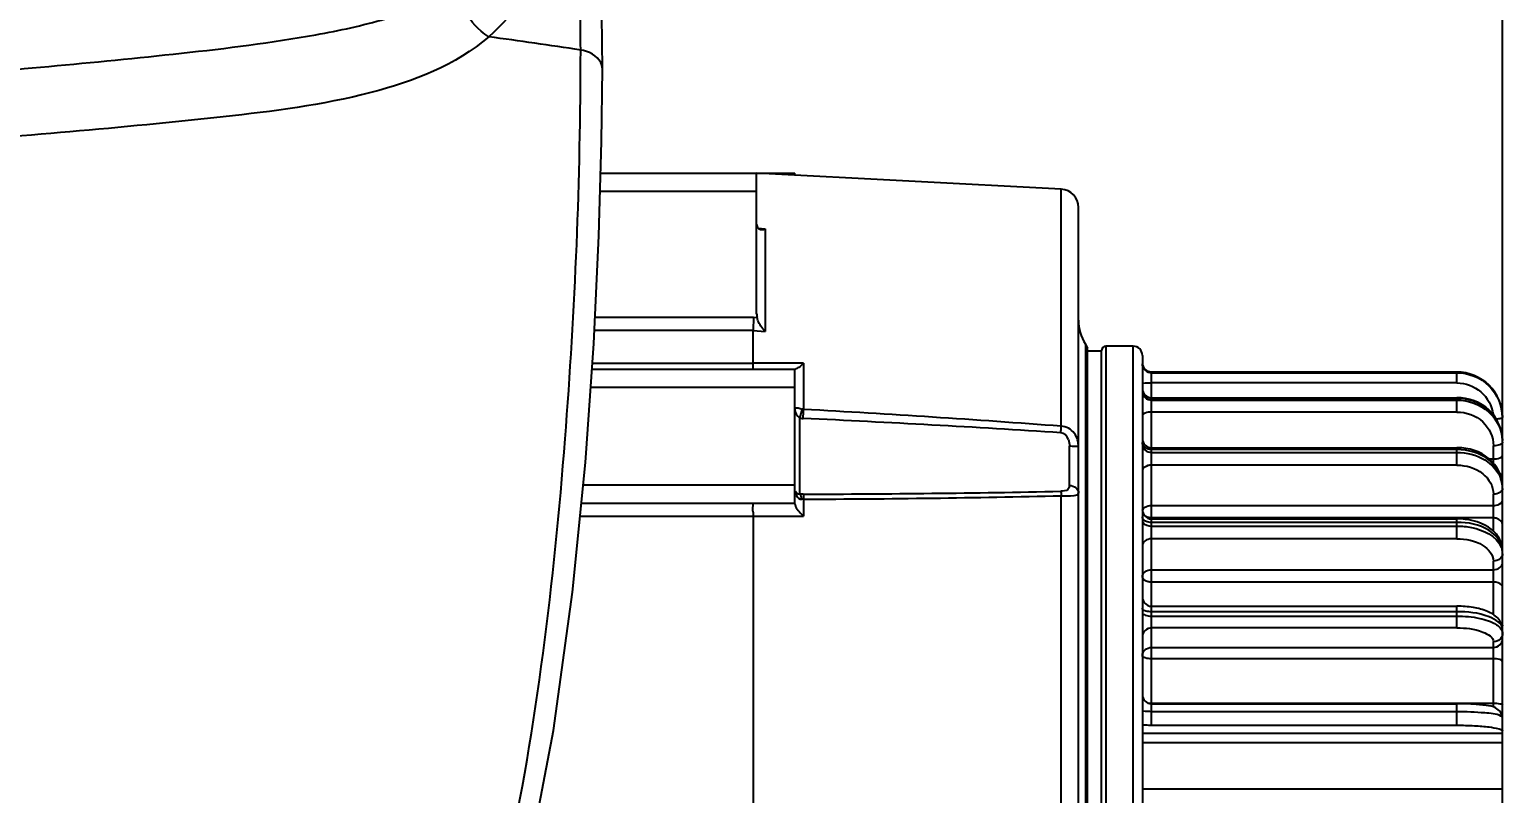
# Model space of a CAD drawing. Header units: millimetres. Extents: x 5828 to 7155, y 123 to 421.
# Drawn here: x 6361.35 to 6369.43, y 294 to 298.19 of the extents above; entities that cross this region are included whole.
import ezdxf

# ---------------------------------------------------------------- set-up
doc = ezdxf.new("R2010")
doc.units = ezdxf.units.MM
for name, color, linetype in [('外形图', 7, 'Continuous'), ('多重引线', 7, 'Continuous'), ('尺寸标注', 7, 'Continuous')]:
    doc.layers.add(name, color=color, linetype=linetype)
doc.styles.add('微软雅黑', font='msyh.ttc', dxfattribs={"height": 2})
doc.dimstyles.new('尺寸标注_1_20比例', dxfattribs={"dimtxt": 1.5, "dimasz": 1.25, "dimexe": 0.5, "dimexo": 0.4, "dimgap": 0.5, "dimtad": 1, "dimdec": 1, "dimlfac": 20, "dimdsep": 46, "dimtxsty": '微软雅黑', "dimcen": 0.09, "dimadec": 0, "dimazin": 0, "dimtp": 0.01, "dimtm": 0.01, "dimtfac": 1, "dimtdec": 1, "dimtofl": 0, "dimtmove": 0, "dimatfit": 3, "dimfxl": 1, "dimtolj": 1, "dimarcsym": 0})

# ---------------------------------------------------------------- blocks, each defined once
blk = doc.blocks.new('*D1056')
at = {"layer": 'Defpoints', "color": 0}
for p in [(6369.4329, 311.2873), (6369.4329, 295.1307), (6345.0571, 282.8222)]:
    blk.add_point(p, dxfattribs=at)
at = {"layer": '尺寸标注', "color": 0, "linetype": 'Continuous', "lineweight": -2}
for p, q in [((6345.0571, 283.2222), (6345.0571, 311.7873)), ((6369.4329, 295.5307), (6369.4329, 311.7873)), ((6346.3071, 311.2873), (6368.1829, 311.2873))]:
    blk.add_line(p, q, dxfattribs=at)
at = {"layer": '尺寸标注', "color": 0}
for points in [[(6346.3071, 311.4956), (6346.3071, 311.0789), (6345.0571, 311.2873)], [(6368.1829, 311.0789), (6368.1829, 311.4956), (6369.4329, 311.2873)]]:
    blk.add_solid(points, dxfattribs=at)
at = {"layer": '尺寸标注', "color": 0, "insert": (6357.245, 312.8732), "char_height": 2, "attachment_point": 5, "style": '微软雅黑'}
blk.add_mtext('\\A1;\\A1;{\\H1.05x;487.5}', dxfattribs=at)
blk = doc.blocks.new('*D1110')
at = {"layer": 'Defpoints', "color": 0}
for p in [(6369.4329, 319.1341), (6369.4329, 295.853), (6344.1571, 265.1508)]:
    blk.add_point(p, dxfattribs=at)
at = {"layer": '多重引线', "color": 0, "lineweight": -2}
for p, q in [((6344.1571, 265.5508), (6344.1571, 319.6341)), ((6369.4329, 296.253), (6369.4329, 319.6341)), ((6345.4071, 319.1341), (6368.1829, 319.1341))]:
    blk.add_line(p, q, dxfattribs=at)
at = {"layer": '多重引线', "color": 0}
for points in [[(6345.4071, 319.3424), (6345.4071, 318.9258), (6344.1571, 319.1341)], [(6368.1829, 318.9258), (6368.1829, 319.3424), (6369.4329, 319.1341)]]:
    blk.add_solid(points, dxfattribs=at)
at = {"layer": '多重引线', "color": 0, "insert": (6356.795, 320.72), "char_height": 2, "attachment_point": 5, "style": '微软雅黑'}
blk.add_mtext('\\A1;\\A1;{\\H1.05x;505.5}', dxfattribs=at)

msp = doc.modelspace()

# ---------------------------------------------------------------- linework, layer by layer
at = {"layer": '外形图', "color": 0, "linetype": 'Continuous'}
for p, q in [((6364.4964, 297.9723), (6364.4964, 297.9723)), ((6364.4873, 297.4018), (6365.5527, 297.4018)), ((6365.3427, 296.6288), (6365.3427, 297.4018)), ((6367.013, 297.3132), (6365.3427, 297.4008)), ((6365.5527, 297.3898), (6365.5527, 297.4018)), ((6364.4844, 297.3018), (6365.3427, 297.3018)), ((6367.013, 296.0133), (6367.013, 297.3132)), ((6367.1078, 291.0016), (6367.1078, 297.2134)), ((6365.3537, 297.0976), (6365.3695, 297.0967)), ((6365.3695, 297.0967), (6365.3901, 297.0955)), ((6365.3901, 297.0955), (6365.3901, 296.5326)), ((6364.456, 296.6108), (6365.3254, 296.6108)), ((6365.3254, 296.6108), (6365.3227, 296.5374)), ((6365.3254, 296.6108), (6365.3449, 296.6094)), ((6365.0327, 296.5374), (6364.4525, 296.5374)), ((6365.3227, 296.5374), (6365.0327, 296.5374)), ((6365.3227, 296.3589), (6365.3227, 296.5374)), ((6365.3227, 296.5374), (6365.3901, 296.5326)), ((6367.1453, 296.4636), (6367.1453, 291.8398)), ((6367.1453, 296.4636), (6367.1578, 296.4409)), ((6367.1578, 291.8625), (6367.1578, 296.4409)), ((6367.1578, 296.4268), (6367.2328, 296.4268)), ((6367.2328, 291.8766), (6367.2328, 296.4268)), ((6367.2578, 296.4518), (6367.2578, 291.8516)), ((6367.4078, 296.4518), (6367.2578, 296.4518)), ((6367.4078, 292.075), (6367.4078, 296.4518)), ((6367.4578, 296.4018), (6367.4578, 292.1889)), ((6364.4394, 296.3268), (6365.5527, 296.3268)), ((6364.4416, 296.3589), (6365.0327, 296.3589)), ((6365.0327, 296.3589), (6365.3227, 296.3589)), ((6365.6001, 296.3587), (6365.3227, 296.3589)), ((6365.5527, 295.5857), (6365.5527, 296.3268)), ((6365.6001, 296.3587), (6365.6001, 296.1054)), ((6367.5078, 294.3737), (6367.5078, 296.3102)), ((6367.5078, 296.3102), (6369.1828, 296.3102)), ((6369.1828, 296.3098), (6367.5078, 296.3098)), ((6367.5078, 296.3065), (6369.1828, 296.3065)), ((6369.1828, 296.2504), (6369.1828, 296.3102)), ((6364.4324, 296.2268), (6365.5527, 296.2268)), ((6369.1828, 296.2504), (6367.5078, 296.2504)), ((6367.5078, 296.1698), (6369.1828, 296.1698)), ((6369.1828, 296.166), (6367.5078, 296.166)), ((6367.5078, 296.1564), (6369.1828, 296.1564)), ((6369.1828, 296.0911), (6369.1828, 296.1698)), ((6365.5777, 296.0587), (6365.5777, 295.6406)), ((6369.1828, 296.0911), (6367.5078, 296.0911)), ((6369.4329, 295.6873), (6369.4329, 296.0619)), ((6367.0578, 295.6884), (6367.0578, 295.904)), ((6367.5078, 295.8953), (6369.1828, 295.8953)), ((6369.1828, 295.7996), (6369.1828, 295.8953)), ((6369.3829, 295.8111), (6369.3829, 295.9063)), ((6369.1828, 295.8849), (6367.5078, 295.8849)), ((6367.5078, 295.8697), (6369.1828, 295.8697)), ((6369.3559, 295.8339), (6369.3829, 295.8339)), ((6369.1828, 295.7996), (6367.5078, 295.7996)), ((6364.3916, 295.6918), (6365.5527, 295.6918)), ((6365.5612, 295.6466), (6365.5553, 295.6555)), ((6369.4329, 294.4231), (6369.4329, 295.6866)), ((6364.3818, 295.5918), (6365.5527, 295.5918)), ((6365.5651, 295.6437), (6365.5612, 295.6466)), ((6365.5651, 295.6437), (6365.5649, 295.6438)), ((6365.5777, 295.6406), (6365.5715, 295.6412)), ((6365.6001, 295.6134), (6365.6001, 295.5206)), ((6367.013, 291.5964), (6367.013, 295.6324)), ((6367.5078, 295.5787), (6369.3829, 295.5787)), ((6369.3829, 295.437), (6369.3829, 295.6409)), ((6364.3748, 295.5207), (6365.3227, 295.5207)), ((6365.3227, 295.5207), (6365.3227, 292.7827)), ((6365.3227, 295.5207), (6365.6001, 295.5206)), ((6369.3829, 295.5105), (6367.5078, 295.5105)), ((6367.5078, 295.5053), (6369.1828, 295.5053)), ((6369.1828, 295.3958), (6369.1828, 295.5053)), ((6369.1828, 295.4857), (6367.5078, 295.4857)), ((6367.5078, 295.4659), (6369.1828, 295.4659)), ((6369.1828, 295.3958), (6367.5078, 295.3958)), ((6369.3829, 294.9786), (6369.3829, 295.274)), ((6367.5078, 295.2263), (6369.3829, 295.2263)), ((6369.3829, 295.1586), (6367.5078, 295.1586)), ((6367.5078, 295.0265), (6369.1828, 295.0265)), ((6369.1828, 294.9072), (6369.1828, 295.0265)), ((6369.1828, 294.9956), (6367.5078, 294.9956)), ((6367.5078, 294.9725), (6369.1828, 294.9725)), ((6369.1828, 294.9072), (6367.5078, 294.9072)), ((6367.5078, 294.8006), (6369.3829, 294.8006)), ((6369.3829, 294.4726), (6369.3829, 294.8307)), ((6369.3829, 294.7382), (6367.5078, 294.7382)), ((6367.5078, 294.4948), (6369.3829, 294.4948)), ((6367.5078, 294.4915), (6369.1828, 294.4915)), ((6369.1828, 294.448), (6367.5078, 294.448)), ((6369.1828, 294.3737), (6369.1828, 294.4915)), ((6367.5078, 294.3737), (6369.1828, 294.3737)), ((6369.4329, 291.6766), (6369.4329, 294.4154)), ((6367.4578, 294.3308), (6369.4329, 294.3308)), ((6369.4329, 294.2777), (6367.4578, 294.2777)), ((6367.4578, 294.0257), (6369.4329, 294.0257))]:
    msp.add_line(p, q, dxfattribs=at)
for points in [[(6364.4964, 297.9723), (6364.4933, 298.2657), (6364.4801, 298.5767), (6364.4538, 298.8268), (6364.4108, 299.0065)], [(6364.0885, 293.6089), (6364.229, 294.3455), (6364.3335, 295.1025), (6364.4036, 295.8139), (6364.4491, 296.466), (6364.4773, 297.0573), (6364.4922, 297.5737), (6364.4964, 297.9723)]]:
    msp.add_lwpolyline(points, dxfattribs=at)
for centre, radius, start, end in [((6357.7125, 253.732), 44.8422, 81.45222, 82.10278), ((6367.0078, 297.2134), 0.1, 0, 87), ((6365.4303, 296.6288), 0.0876, 179.96947, 192.74655), ((6367.3578, 296.5953), 0.25, 180, 211.78833), ((6367.2578, 296.4268), 0.025, 90, 180), ((6367.4078, 296.4018), 0.05, 0, 90), ((6367.5078, 296.3602), 0.05, 180, 270), ((6367.5078, 296.2198), 0.05, 180, 270), ((6367.5007, 296.2122), 0.0429, 180.05795, 192.61888), ((6367.5016, 296.2124), 0.0438, 192.57758, 204.10807), ((6365.6028, 296.1661), 0.1102, 256.84218, 267.23272), ((6363.7993, 296.1759), 1.8022, 356.18306, 357.75713), ((6361.7543, 226.2418), 69.9694, 85.68974, 86.849191), ((6369.1895, 296.0587), 0.2433, 0.00019, 0.7565), ((6361.717, 213.2679), 82.879, 86.338062, 87.316333), ((6362.6382, 296.3166), 4.3853, 355.56674, 356.03365), ((6367.5078, 295.9453), 0.05, 180, 270), ((6369.1828, 295.5971), 0.2982, 89.36074, 89.99983), ((6369.2209, 295.9254), 0.212, 0.00195, 2.54902), ((6365.4472, 373.4051), 77.7645, 270.110749, 271.151827), ((6369.2703, 295.6706), 0.1626, 5.52158, 18.67524), ((6369.2758, 295.6713), 0.157, 0.00842, 5.45977), ((6365.5761, 295.6625), 0.0218, 239.70147, 243.88584), ((6365.6049, 293.4793), 2.1615, 90.19705, 90.72104), ((6365.6029, 295.5281), 0.0854, 91.84033, 98.50566), ((6365.4257, 361.1494), 65.5363, 270.152459, 271.387831), ((6369.9812, 295.5609), 4.6586, 180.2356, 180.49457), ((6367.5078, 295.5553), 0.05, 180, 270), ((6369.3388, 295.3136), 0.0941, 0.07116, 11.79297), ((6367.5078, 295.0765), 0.05, 180, 270), ((6369.3785, 294.8695), 0.056, 30.15207, 35.0287), ((6367.5078, 294.5415), 0.05, 180, 270)]:
    msp.add_arc(centre, radius, start, end, dxfattribs=at)
for points, knots in [([(6360.7358, 297.9218), (6360.9775, 297.943), (6361.4622, 297.9856), (6362.193, 298.056), (6362.8119, 298.132), (6363.3242, 298.2403), (6363.8604, 298.455), (6364.2252, 299.0922), (6364.5249, 300.0731), (6364.6628, 301.3286), (6364.524, 302.5851), (6364.2239, 303.5658), (6363.8567, 304.2017), (6363.3211, 304.4144), (6362.8093, 304.5223), (6362.1911, 304.598), (6361.4614, 304.6683), (6360.9772, 304.7109), (6360.7358, 304.7321)], [0, 0, 0, 0, 0.059304, 0.118884, 0.179492, 0.211315, 0.24722, 0.316724, 0.378735, 0.500163, 0.621493, 0.683827, 0.75306, 0.788939, 0.820753, 0.881257, 0.940766, 1, 1, 1, 1]), ([(6364.3354, 298.9506), (6364.3076, 298.8321), (6364.1969, 298.5398), (6364.0171, 298.2731), (6363.8737, 298.1489)], [0, 0, 0, 0, 0.390922, 1, 1, 1, 1]), ([(6364.3776, 298.0761), (6364.3776, 298.1712), (6364.3742, 298.4629), (6364.3663, 298.7562), (6364.3354, 298.9506)], [0, 0, 0, 0, 0.325708, 1, 1, 1, 1]), ([(6363.8737, 298.1489), (6363.8592, 298.158), (6363.7979, 298.203), (6363.7497, 298.2674), (6363.7289, 298.3224)], [0, 0, 0, 0, 0.225419, 1, 1, 1, 1]), ([(6363.8737, 298.1489), (6363.6932, 297.9926), (6363.1939, 297.8025), (6362.1319, 297.6703), (6361.2956, 297.6033), (6360.734, 297.5574)], [0, 0, 0, 0, 0.222037, 0.475995, 1, 1, 1, 1]), ([(6363.9714, 293.6049), (6364.1386, 294.374), (6364.3149, 295.8675), (6364.3776, 297.3649), (6364.3776, 298.0761)], [0, 0, 0, 0, 0.525349, 1, 1, 1, 1]), ([(6364.4964, 297.9723), (6364.4964, 297.9843), (6364.4823, 298.0402), (6364.4206, 298.0697), (6364.3776, 298.0761)], [0, 0, 0, 0, 0.215548, 1, 1, 1, 1]), ([(6365.3427, 297.1199), (6365.3427, 297.1124), (6365.348, 297.0971), (6365.3628, 297.0925), (6365.3692, 297.0921)], [0, 0, 0, 0, 0.539292, 1, 1, 1, 1]), ([(6365.3901, 296.5326), (6365.3853, 296.5375), (6365.3656, 296.5599), (6365.35, 296.587), (6365.3449, 296.6094)], [0, 0, 0, 0, 0.229566, 1, 1, 1, 1]), ([(6365.3254, 296.3268), (6365.3225, 296.3268), (6365.3261, 296.3441), (6365.323, 296.351), (6365.3227, 296.3589)], [0, 0, 0, 0, 0.263371, 1, 1, 1, 1]), ([(6365.6001, 296.3587), (6365.5919, 296.3505), (6365.578, 296.3394), (6365.5619, 296.3268), (6365.555, 296.3268)], [0, 0, 0, 0, 0.624251, 1, 1, 1, 1]), ([(6367.5078, 296.3098), (6367.4956, 296.3098), (6367.4702, 296.3194), (6367.4587, 296.3441), (6367.4579, 296.3562)], [0, 0, 0, 0, 0.50139, 1, 1, 1, 1]), ([(6369.4329, 296.0619), (6369.4329, 296.1254), (6369.3791, 296.2577), (6369.2465, 296.3102), (6369.1828, 296.3102)], [0, 0, 0, 0, 0.498997, 1, 1, 1, 1]), ([(6369.4329, 296.0619), (6369.4329, 296.1253), (6369.379, 296.2574), (6369.2466, 296.3098), (6369.1828, 296.3098)], [0, 0, 0, 0, 0.498481, 1, 1, 1, 1]), ([(6369.1828, 296.3065), (6369.2461, 296.3065), (6369.3774, 296.2551), (6369.432, 296.1247), (6369.4328, 296.0619)], [0, 0, 0, 0, 0.501498, 1, 1, 1, 1]), ([(6367.5078, 296.2504), (6367.496, 296.2504), (6367.4842, 296.2475), (6367.4578, 296.249), (6367.4578, 296.2439)], [0, 0, 0, 0, 0.697516, 1, 1, 1, 1]), ([(6369.1828, 296.2504), (6369.2295, 296.2504), (6369.3259, 296.2158), (6369.3745, 296.1254), (6369.3809, 296.0794)], [0, 0, 0, 0, 0.501329, 1, 1, 1, 1]), ([(6367.4578, 296.2026), (6367.4578, 296.1907), (6367.4694, 296.1654), (6367.4952, 296.1564), (6367.5078, 296.1564)], [0, 0, 0, 0, 0.486022, 1, 1, 1, 1]), ([(6369.4329, 295.935), (6369.4329, 295.9958), (6369.3754, 296.1236), (6369.2458, 296.1698), (6369.1828, 296.1698)], [0, 0, 0, 0, 0.491012, 1, 1, 1, 1]), ([(6369.4329, 295.935), (6369.4329, 295.9947), (6369.3747, 296.1212), (6369.2459, 296.166), (6369.1828, 296.166)], [0, 0, 0, 0, 0.486022, 1, 1, 1, 1]), ([(6369.1828, 296.1564), (6369.2444, 296.1564), (6369.3697, 296.1139), (6369.4301, 295.9931), (6369.4326, 295.9349)], [0, 0, 0, 0, 0.513619, 1, 1, 1, 1]), ([(6365.5527, 296.1048), (6365.5527, 296.1064), (6365.5597, 296.1195), (6365.5791, 296.1121), (6365.5902, 296.1077)], [0, 0, 0, 0, 0.114104, 1, 1, 1, 1]), ([(6365.6001, 296.1054), (6365.5984, 296.1056), (6365.5951, 296.1061), (6365.5918, 296.1071), (6365.5902, 296.1077)], [0, 0, 0, 0, 0.496388, 1, 1, 1, 1]), ([(6367.5078, 296.0911), (6367.4959, 296.0911), (6367.4791, 296.0901), (6367.4578, 296.0786), (6367.4578, 296.072)], [0, 0, 0, 0, 0.64227, 1, 1, 1, 1]), ([(6369.1828, 296.0911), (6369.2333, 296.0911), (6369.3363, 296.0552), (6369.3829, 295.954), (6369.3829, 295.9063)], [0, 0, 0, 0, 0.513976, 1, 1, 1, 1]), ([(6369.4329, 296.0587), (6369.4329, 296.0572), (6369.4259, 296.0553), (6369.4219, 296.0545), (6369.4182, 296.0541)], [0, 0, 0, 0, 0.291892, 1, 1, 1, 1]), ([(6367.1078, 295.898), (6367.1078, 295.9249), (6367.0951, 295.9821), (6367.04, 296.0122), (6367.013, 296.0133)], [0, 0, 0, 0, 0.498735, 1, 1, 1, 1]), ([(6369.4264, 295.9777), (6369.4281, 295.9781), (6369.4302, 295.9786), (6369.4329, 295.9801), (6369.4329, 295.9809)], [0, 0, 0, 0, 0.684248, 1, 1, 1, 1]), ([(6367.1078, 295.898), (6367.1078, 295.9031), (6367.0812, 295.9009), (6367.0696, 295.904), (6367.0578, 295.904)], [0, 0, 0, 0, 0.301144, 1, 1, 1, 1]), ([(6367.4616, 295.9094), (6367.4604, 295.9118), (6367.4585, 295.9167), (6367.4578, 295.922), (6367.4578, 295.9246)], [0, 0, 0, 0, 0.506282, 1, 1, 1, 1]), ([(6367.4578, 295.9094), (6367.4578, 295.8988), (6367.4713, 295.876), (6367.4954, 295.8697), (6367.5078, 295.8697)], [0, 0, 0, 0, 0.459531, 1, 1, 1, 1]), ([(6369.4329, 295.6866), (6369.4329, 295.7419), (6369.3688, 295.8595), (6369.2471, 295.8946), (6369.1862, 295.8952)], [0, 0, 0, 0, 0.475558, 1, 1, 1, 1]), ([(6369.4291, 295.9181), (6369.4277, 295.9168), (6369.4242, 295.9145), (6369.4203, 295.9127), (6369.4182, 295.9119)], [0, 0, 0, 0, 0.45336, 1, 1, 1, 1]), ([(6369.4329, 295.9255), (6369.4329, 295.9242), (6369.432, 295.9213), (6369.4302, 295.9192), (6369.4291, 295.9181)], [0, 0, 0, 0, 0.456309, 1, 1, 1, 1]), ([(6369.4329, 295.6866), (6369.4329, 295.7393), (6369.3654, 295.8536), (6369.2449, 295.8849), (6369.1828, 295.8849)], [0, 0, 0, 0, 0.459531, 1, 1, 1, 1]), ([(6369.1828, 295.8697), (6369.2354, 295.8697), (6369.3365, 295.8461), (6369.4096, 295.7665), (6369.4243, 295.7227)], [0, 0, 0, 0, 0.532066, 1, 1, 1, 1]), ([(6369.3829, 295.8339), (6369.3948, 295.8339), (6369.4116, 295.8348), (6369.4329, 295.8463), (6369.4329, 295.853)], [0, 0, 0, 0, 0.64227, 1, 1, 1, 1]), ([(6367.5078, 295.7996), (6367.5014, 295.7996), (6367.482, 295.798), (6367.4578, 295.7831), (6367.4578, 295.7692)], [0, 0, 0, 0, 0.315815, 1, 1, 1, 1]), ([(6369.1828, 295.7996), (6369.2325, 295.7996), (6369.3288, 295.7745), (6369.3829, 295.6831), (6369.3829, 295.6409)], [0, 0, 0, 0, 0.540464, 1, 1, 1, 1]), ([(6367.0578, 295.6884), (6367.0578, 295.6807), (6367.0488, 295.658), (6367.0237, 295.6566), (6367.0104, 295.6563)], [0, 0, 0, 0, 0.367673, 1, 1, 1, 1]), ([(6367.0104, 295.6563), (6367.0107, 295.655), (6367.012, 295.6471), (6367.0126, 295.6391), (6367.013, 295.6324)], [0, 0, 0, 0, 0.161888, 1, 1, 1, 1]), ([(6367.0578, 295.6884), (6367.0703, 295.6884), (6367.095, 295.6813), (6367.1078, 295.6575), (6367.1078, 295.6465)], [0, 0, 0, 0, 0.530773, 1, 1, 1, 1]), ([(6369.4291, 295.6597), (6369.4277, 295.6578), (6369.4244, 295.6541), (6369.4204, 295.6512), (6369.4182, 295.6498)], [0, 0, 0, 0, 0.475231, 1, 1, 1, 1]), ([(6369.4329, 295.6714), (6369.4329, 295.6694), (6369.4322, 295.6652), (6369.4302, 295.6615), (6369.4291, 295.6597)], [0, 0, 0, 0, 0.484443, 1, 1, 1, 1]), ([(6365.3226, 295.5418), (6365.3226, 295.5535), (6365.3211, 295.5712), (6365.3245, 295.584), (6365.3228, 295.5918), (6365.324, 295.5918)], [0, 0, 0, 0, 0.706503, 0.923205, 1, 1, 1, 1]), ([(6365.5527, 295.5857), (6365.5527, 295.5839), (6365.5536, 295.5799), (6365.5552, 295.5761), (6365.5562, 295.574)], [0, 0, 0, 0, 0.436843, 1, 1, 1, 1]), ([(6365.5714, 295.6412), (6365.5706, 295.6414), (6365.5689, 295.6419), (6365.5673, 295.6425), (6365.5665, 295.6429)], [0, 0, 0, 0, 0.50444, 1, 1, 1, 1]), ([(6365.5902, 295.6125), (6365.5897, 295.6162), (6365.5876, 295.6254), (6365.5843, 295.6395), (6365.5777, 295.6406)], [0, 0, 0, 0, 0.358426, 1, 1, 1, 1]), ([(6365.5975, 295.6407), (6365.5995, 295.6388), (6365.5983, 295.6281), (6365.5999, 295.6198), (6365.6001, 295.6134)], [0, 0, 0, 0, 0.299262, 1, 1, 1, 1]), ([(6367.013, 295.6324), (6367.0369, 295.6324), (6367.0618, 295.6293), (6367.1078, 295.6377), (6367.1078, 295.6465)], [0, 0, 0, 0, 0.731064, 1, 1, 1, 1]), ([(6369.3829, 295.5787), (6369.3877, 295.5787), (6369.4043, 295.5801), (6369.4223, 295.5875), (6369.4291, 295.5975)], [0, 0, 0, 0, 0.286932, 1, 1, 1, 1]), ([(6369.4291, 295.5975), (6369.4302, 295.5992), (6369.4322, 295.603), (6369.4329, 295.6071), (6369.4329, 295.6091)], [0, 0, 0, 0, 0.515557, 1, 1, 1, 1]), ([(6367.4616, 295.5045), (6367.4604, 295.5063), (6367.4585, 295.51), (6367.4578, 295.5142), (6367.4578, 295.5162)], [0, 0, 0, 0, 0.515557, 1, 1, 1, 1]), ([(6367.4578, 295.4963), (6367.4578, 295.4922), (6367.4657, 295.4716), (6367.4912, 295.4659), (6367.5078, 295.4659)], [0, 0, 0, 0, 0.197255, 1, 1, 1, 1]), ([(6367.5078, 295.4857), (6367.5029, 295.4857), (6367.4863, 295.4872), (6367.4684, 295.4945), (6367.4616, 295.5045)], [0, 0, 0, 0, 0.286932, 1, 1, 1, 1]), ([(6367.4725, 295.5215), (6367.4715, 295.5222), (6367.4697, 295.5237), (6367.468, 295.5254), (6367.4672, 295.5262)], [0, 0, 0, 0, 0.505697, 1, 1, 1, 1]), ([(6369.4329, 295.3335), (6369.4329, 295.3582), (6369.4161, 295.41), (6369.3321, 295.4859), (6369.2422, 295.5053), (6369.1828, 295.5053)], [0, 0, 0, 0, 0.223983, 0.461672, 1, 1, 1, 1]), ([(6369.4329, 295.4728), (6369.4329, 295.4883), (6369.4108, 295.5082), (6369.3893, 295.5105), (6369.3829, 295.5105)], [0, 0, 0, 0, 0.70647, 1, 1, 1, 1]), ([(6369.4329, 295.3335), (6369.4329, 295.3769), (6369.3498, 295.4702), (6369.2436, 295.4857), (6369.1828, 295.4857)], [0, 0, 0, 0, 0.416559, 1, 1, 1, 1]), ([(6369.1828, 295.4659), (6369.2098, 295.4659), (6369.2984, 295.4579), (6369.3986, 295.4117), (6369.4243, 295.3531)], [0, 0, 0, 0, 0.295943, 1, 1, 1, 1]), ([(6367.5078, 295.3958), (6367.4954, 295.3958), (6367.4713, 295.3895), (6367.4578, 295.3667), (6367.4578, 295.3561)], [0, 0, 0, 0, 0.540469, 1, 1, 1, 1]), ([(6369.1828, 295.3958), (6369.2315, 295.3958), (6369.3164, 295.3834), (6369.3829, 295.3087), (6369.3829, 295.274)], [0, 0, 0, 0, 0.583429, 1, 1, 1, 1]), ([(6369.3829, 295.2263), (6369.3953, 295.2263), (6369.4194, 295.2326), (6369.4329, 295.2554), (6369.4329, 295.266)], [0, 0, 0, 0, 0.540469, 1, 1, 1, 1]), ([(6367.4578, 295.1866), (6367.4578, 295.1972), (6367.4713, 295.22), (6367.4954, 295.2263), (6367.5078, 295.2263)], [0, 0, 0, 0, 0.459534, 1, 1, 1, 1]), ([(6367.5078, 295.1586), (6367.5014, 295.1586), (6367.4828, 295.16), (6367.4578, 295.1732), (6367.4578, 295.1866)], [0, 0, 0, 0, 0.323285, 1, 1, 1, 1]), ([(6369.4329, 295.1307), (6369.4329, 295.1345), (6369.4242, 295.1544), (6369.3993, 295.1586), (6369.3829, 295.1586)], [0, 0, 0, 0, 0.187226, 1, 1, 1, 1]), ([(6367.4616, 295.0074), (6367.4605, 295.0085), (6367.4586, 295.0107), (6367.4578, 295.0135), (6367.4578, 295.0148)], [0, 0, 0, 0, 0.543691, 1, 1, 1, 1]), ([(6367.5078, 294.9956), (6367.503, 294.9956), (6367.4872, 294.9967), (6367.4698, 294.9998), (6367.4616, 295.0074)], [0, 0, 0, 0, 0.302219, 1, 1, 1, 1]), ([(6369.4329, 294.9), (6369.4329, 294.9218), (6369.4112, 294.9667), (6369.3473, 295.0021), (6369.2699, 295.0222), (6369.2129, 295.0265), (6369.1828, 295.0265)], [0, 0, 0, 0, 0.215856, 0.439716, 0.703455, 1, 1, 1, 1]), ([(6367.4578, 294.9917), (6367.4578, 294.985), (6367.4791, 294.9735), (6367.4959, 294.9725), (6367.5078, 294.9725)], [0, 0, 0, 0, 0.35773, 1, 1, 1, 1]), ([(6369.4329, 294.9), (6369.4329, 294.9332), (6369.3265, 294.9907), (6369.2425, 294.9956), (6369.1828, 294.9956)], [0, 0, 0, 0, 0.35773, 1, 1, 1, 1]), ([(6369.1828, 294.9725), (6369.2247, 294.9725), (6369.299, 294.9656), (6369.3721, 294.9427), (6369.3994, 294.9247)], [0, 0, 0, 0, 0.561881, 1, 1, 1, 1]), ([(6369.4271, 294.9287), (6369.4288, 294.9273), (6369.4316, 294.9244), (6369.4329, 294.9203), (6369.4329, 294.9185)], [0, 0, 0, 0, 0.546432, 1, 1, 1, 1]), ([(6367.5078, 294.9072), (6367.4952, 294.9072), (6367.4694, 294.8982), (6367.4578, 294.8729), (6367.4578, 294.861)], [0, 0, 0, 0, 0.513978, 1, 1, 1, 1]), ([(6369.1828, 294.9072), (6369.2306, 294.9072), (6369.2978, 294.9032), (6369.3829, 294.8572), (6369.3829, 294.8307)], [0, 0, 0, 0, 0.642247, 1, 1, 1, 1]), ([(6369.3829, 294.8006), (6369.3955, 294.8006), (6369.4212, 294.8096), (6369.4329, 294.8349), (6369.4329, 294.8468)], [0, 0, 0, 0, 0.513978, 1, 1, 1, 1]), ([(6367.4578, 294.7545), (6367.4578, 294.7664), (6367.4694, 294.7917), (6367.4952, 294.8006), (6367.5078, 294.8006)], [0, 0, 0, 0, 0.486022, 1, 1, 1, 1]), ([(6367.5078, 294.7382), (6367.4959, 294.7382), (6367.4803, 294.7391), (6367.4578, 294.7482), (6367.4578, 294.7545)], [0, 0, 0, 0, 0.656921, 1, 1, 1, 1]), ([(6369.4329, 294.7219), (6369.4329, 294.7281), (6369.4103, 294.7372), (6369.3947, 294.7382), (6369.3829, 294.7382)], [0, 0, 0, 0, 0.343079, 1, 1, 1, 1]), ([(6367.5078, 294.448), (6367.496, 294.448), (6367.4842, 294.4509), (6367.4578, 294.4494), (6367.4578, 294.4545)], [0, 0, 0, 0, 0.697516, 1, 1, 1, 1]), ([(6369.4329, 294.4154), (6369.4329, 294.4371), (6369.4003, 294.4746), (6369.3367, 294.4826), (6369.2657, 294.4905), (6369.2121, 294.4915), (6369.1828, 294.4915)], [0, 0, 0, 0, 0.233404, 0.424799, 0.686408, 1, 1, 1, 1]), ([(6369.4243, 294.4238), (6369.3971, 294.4371), (6369.3134, 294.4427), (6369.2336, 294.448), (6369.1828, 294.448)], [0, 0, 0, 0, 0.373924, 1, 1, 1, 1]), ([(6369.3829, 294.4948), (6369.3947, 294.4948), (6369.4075, 294.4928), (6369.4329, 294.4906), (6369.4329, 294.4852)], [0, 0, 0, 0, 0.687504, 1, 1, 1, 1]), ([(6367.4578, 294.3802), (6367.4578, 294.3751), (6367.4842, 294.3766), (6367.496, 294.3737), (6367.5078, 294.3737)], [0, 0, 0, 0, 0.302498, 1, 1, 1, 1]), ([(6369.1828, 294.3737), (6369.2148, 294.3737), (6369.2727, 294.3723), (6369.3539, 294.366), (6369.3984, 294.3577), (6369.4329, 294.3486), (6369.4329, 294.341)], [0, 0, 0, 0, 0.375214, 0.694283, 0.910755, 1, 1, 1, 1]), ([(6369.4329, 294.4154), (6369.4329, 294.417), (6369.4303, 294.4208), (6369.4266, 294.4227), (6369.4243, 294.4238)], [0, 0, 0, 0, 0.384372, 1, 1, 1, 1])]:
    msp.add_open_spline(points, degree=3, knots=knots, dxfattribs=at)
for points in [[(6365.3692, 297.0921), (6365.3763, 297.0917), (6365.3835, 297.0931), (6365.3901, 297.0955)], [(6367.4578, 296.3561), (6367.4578, 296.3435), (6367.4635, 296.33), (6367.4724, 296.3211)], [(6367.4724, 296.3211), (6367.4815, 296.3121), (6367.4951, 296.3065), (6367.5078, 296.3065)], [(6367.4724, 296.1795), (6367.4679, 296.1837), (6367.4641, 296.1889), (6367.4616, 296.1945)], [(6367.5078, 296.166), (6367.4952, 296.166), (6367.4817, 296.171), (6367.4724, 296.1795)], [(6365.5527, 296.1048), (6365.5527, 296.0874), (6365.5634, 296.0688), (6365.5777, 296.0587)], [(6365.5902, 296.1077), (6365.5873, 296.0911), (6365.5829, 296.0748), (6365.5777, 296.0587)], [(6367.0526, 295.9402), (6367.0466, 295.9581), (6367.0292, 295.9764), (6367.0104, 295.9777)], [(6369.4182, 296.0541), (6369.4128, 296.0534), (6369.4074, 296.0529), (6369.402, 296.0526)], [(6367.0526, 295.9402), (6367.0565, 295.9287), (6367.0578, 295.9162), (6367.0578, 295.904)], [(6367.4724, 295.8965), (6367.4681, 295.9), (6367.4642, 295.9044), (6367.4616, 295.9094)], [(6367.5078, 295.8849), (6367.4954, 295.8849), (6367.4822, 295.8888), (6367.4724, 295.8965)], [(6369.4182, 295.9119), (6369.4071, 295.9077), (6369.3948, 295.9063), (6369.3829, 295.9063)], [(6369.4329, 295.7248), (6369.4329, 295.7371), (6369.4262, 295.75), (6369.4168, 295.7578)], [(6365.5545, 295.6506), (6365.5556, 295.6451), (6365.5571, 295.6398), (6365.5593, 295.6347)], [(6365.5562, 295.574), (6365.5661, 295.5532), (6365.5827, 295.5358), (6365.6001, 295.5206)], [(6365.5593, 295.6347), (6365.5643, 295.623), (6365.5777, 295.6107), (6365.5902, 295.6125)], [(6367.473, 295.5701), (6367.4833, 295.5762), (6367.4959, 295.5787), (6367.5078, 295.5787)], [(6369.4182, 295.6498), (6369.4078, 295.6435), (6369.395, 295.6409), (6369.3829, 295.6409)], [(6367.458, 295.5509), (6367.4592, 295.559), (6367.466, 295.566), (6367.473, 295.5701)], [(6367.4887, 295.5134), (6367.4829, 295.5152), (6367.4773, 295.5179), (6367.4725, 295.5215)], [(6367.5078, 295.5105), (6367.5014, 295.5105), (6367.4949, 295.5115), (6367.4887, 295.5134)], [(6369.4243, 295.3531), (6369.4272, 295.3466), (6369.4294, 295.3398), (6369.4309, 295.3328)], [(6369.4182, 295.2856), (6369.4085, 295.2779), (6369.3953, 295.274), (6369.3829, 295.274)], [(6369.4329, 295.3137), (6369.4329, 295.3032), (6369.4265, 295.2922), (6369.4182, 295.2856)], [(6369.4291, 294.8592), (6369.4217, 294.8427), (6369.401, 294.8307), (6369.3829, 294.8307)], [(6369.3994, 294.9247), (6369.4088, 294.9184), (6369.4178, 294.9109), (6369.4243, 294.9016)], [(6369.4269, 294.8976), (6369.4305, 294.8914), (6369.4329, 294.884), (6369.4329, 294.8769)], [(6369.4329, 294.8769), (6369.4329, 294.8708), (6369.4315, 294.8647), (6369.4291, 294.8592)], [(6367.4883, 294.4955), (6367.4948, 294.495), (6367.5013, 294.4948), (6367.5078, 294.4948)]]:
    msp.add_open_spline(points, degree=3, dxfattribs=at)

# ---------------------------------------------------------------- dimensions: what is measured, and where the dimension line sits
at = {"layer": '多重引线'}
dim = msp.add_linear_dim(base=(6369.4329, 319.1341), p1=(6344.1571, 265.1508), p2=(6369.4329, 295.853), text='\\A1;{\\H1.05x;<>}', dimstyle='尺寸标注_1_20比例', override={"dimtxsty": '微软雅黑'}, dxfattribs=at)
dim.commit()
dim.dimension.update_dxf_attribs({"geometry": '*D1110', "text_midpoint": (6356.795, 320.72)})
at = {"layer": '尺寸标注', "color": 0, "linetype": 'Continuous'}
dim = msp.add_linear_dim(base=(6369.4329, 311.2873), p1=(6345.0571, 282.8222), p2=(6369.4329, 295.1307), text='\\A1;{\\H1.05x;487.5}', dimstyle='尺寸标注_1_20比例', override={"dimtxsty": '微软雅黑'}, dxfattribs=at)
dim.commit()
dim.dimension.update_dxf_attribs({"geometry": '*D1056', "text_midpoint": (6357.245, 312.8732)})

doc.saveas('drawing.dxf')
